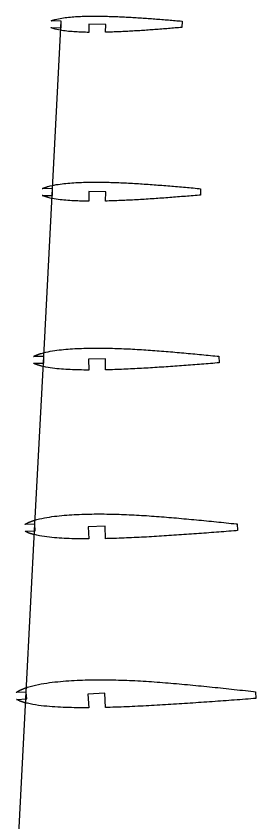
# Model space of a CAD drawing. Header units: inches. Extents: x -62 to 128, y -1 to 955.
# Drawn here: x -23.9 to 46.9, y 715.9 to 954.8 of the extents above; entities that cross this region are included whole.
import ezdxf

# ---------------------------------------------------------------- set-up
doc = ezdxf.new("R2010")
doc.units = ezdxf.units.IN
doc.header["$MEASUREMENT"] = 0

msp = doc.modelspace()

# ---------------------------------------------------------------- linework, layer by layer
msp.add_lwpolyline([(-23.521175, 704.879361), (-20.954243, 754.632087), (-23.949087, 754.456275), (-23.949093, 754.45638), (-23.90025, 754.494396), (-23.818671, 754.556473), (-23.737092, 754.616811), (-23.655513, 754.675395), (-23.573934, 754.732198), (-23.492355, 754.786768), (-23.410776, 754.838885), (-23.329197, 754.888575), (-23.247618, 754.93616), (-23.166039, 754.982203), (-23.08446, 755.02693), (-23.002882, 755.070382), (-22.921303, 755.112647), (-22.839724, 755.153813), (-22.758145, 755.193973), (-22.676566, 755.233218), (-22.594987, 755.271637), (-22.513408, 755.309405), (-22.431829, 755.346557), (-22.35025, 755.383001), (-22.268671, 755.418685), (-22.187092, 755.453554), (-22.105513, 755.487556), (-22.023934, 755.520636), (-21.942355, 755.55274), (-21.860776, 755.583903), (-21.779197, 755.614682), (-21.697618, 755.645216), (-21.616039, 755.675546), (-21.53446, 755.705687), (-21.452882, 755.735606), (-21.371303, 755.765288), (-21.289724, 755.794717), (-21.208145, 755.823876), (-21.126566, 755.852751), (-21.044987, 755.881325), (-20.963408, 755.909583), (-20.881829, 755.937509), (-20.80025, 755.965087), (-20.718671, 755.992301), (-20.637092, 756.019135), (-19.821303, 756.268687), (-19.005513, 756.489549), (-18.189724, 756.681072), (-17.373934, 756.855966), (-16.558145, 757.013873), (-15.742355, 757.155444), (-14.926566, 757.284687), (-14.110776, 757.402643), (-13.294987, 757.508869), (-12.479197, 757.605946), (-11.663408, 757.692858), (-10.847618, 757.770307), (-10.031829, 757.842084), (-9.216039, 757.908132), (-8.40025, 757.96803), (-7.58446, 758.021654), (-6.768671, 758.06768), (-5.952882, 758.108142), (-5.137092, 758.144064), (-4.321303, 758.174661), (-3.505513, 758.200616), (-2.689724, 758.221512), (-1.873934, 758.236728), (-1.058145, 758.250003), (-0.242355, 758.2604), (0.573434, 758.264199), (1.389224, 758.263869), (2.205013, 758.261186), (3.020803, 758.253493), (3.836592, 758.241678), (4.652382, 758.227493), (5.468171, 758.210308), (6.283961, 758.189604), (7.09975, 758.164738), (7.91554, 758.137232), (8.731329, 758.107396), (9.547118, 758.073469), (10.362908, 758.036455), (11.178697, 757.997258), (11.994487, 757.954998), (12.810276, 757.910125), (13.626066, 757.863372), (14.441855, 757.813505), (15.257645, 757.761009), (16.073434, 757.706308), (16.889224, 757.649167), (17.705013, 757.589656), (18.520803, 757.528359), (19.336592, 757.465477), (20.152382, 757.400522), (20.968171, 757.333442), (21.783961, 757.265007), (22.59975, 757.194844), (23.41554, 757.123283), (24.231329, 757.050479), (25.047118, 756.976328), (25.862908, 756.901246), (26.678697, 756.824737), (27.494487, 756.747211), (28.310276, 756.668686), (29.126066, 756.589318), (29.941855, 756.508752), (30.757645, 756.427502), (31.573434, 756.345575), (32.389224, 756.262928), (33.205013, 756.179614), (34.020803, 756.095721), (34.836592, 756.011201), (35.652382, 755.925865), (36.468171, 755.839961), (37.283961, 755.753506), (38.09975, 755.666508), (38.91554, 755.578902), (39.731329, 755.49068), (40.547118, 755.401901), (41.362908, 755.312497), (42.178697, 755.222438), (42.994487, 755.132534), (43.810276, 755.041686), (44.626066, 754.950324), (45.441855, 754.859145), (46.257645, 754.768789), (46.792065, 754.710359), (46.907918, 752.73688), (46.257645, 752.68079), (45.441855, 752.611484), (44.626066, 752.54356), (43.810276, 752.47721), (42.994487, 752.412684), (42.178697, 752.350411), (41.362908, 752.2908), (40.547118, 752.231323), (39.731329, 752.171869), (38.91554, 752.11267), (38.09975, 752.053864), (37.283961, 751.995385), (36.468171, 751.937052), (35.652382, 751.878839), (34.836592, 751.820805), (34.020803, 751.763216), (33.205013, 751.705908), (32.389224, 751.648795), (31.573434, 751.59192), (30.757645, 751.535365), (29.941855, 751.479057), (29.126066, 751.422941), (28.310276, 751.367565), (27.494487, 751.312545), (26.678697, 751.257953), (25.862908, 751.203848), (25.047118, 751.150628), (24.231329, 751.097663), (23.41554, 751.045373), (22.59975, 750.993719), (21.783961, 750.942647), (20.968171, 750.892385), (20.152382, 750.842754), (19.336592, 750.79429), (18.520803, 750.746706), (17.705013, 750.699799), (16.889224, 750.653605), (16.073434, 750.608382), (15.257645, 750.564417), (14.441855, 750.52154), (13.626066, 750.47982), (12.810276, 750.439809), (11.994487, 750.400659), (11.178697, 750.362584), (10.362908, 750.325809), (9.547118, 750.290353), (8.731329, 750.256379), (7.91554, 750.224083), (7.09975, 750.193198), (6.283961, 750.163774), (5.468171, 750.136239), (4.652382, 750.110373), (3.836592, 750.086593), (3.020803, 750.064601), (2.501273, 750.051632), (2.253316, 754.275434), (-2.738091, 753.982415), (-2.50276, 749.97369), (-2.689724, 749.972313), (-3.505513, 749.968963), (-4.321303, 749.969504), (-5.137092, 749.973316), (-5.952882, 749.980838), (-6.768671, 749.991704), (-7.58446, 750.006403), (-8.40025, 750.027198), (-9.216039, 750.053136), (-10.031829, 750.083452), (-10.847618, 750.118209), (-11.663408, 750.15673), (-12.479197, 750.202983), (-13.294987, 750.258567), (-14.110776, 750.321394), (-14.926566, 750.393667), (-15.742355, 750.47586), (-16.558145, 750.567887), (-17.373934, 750.67369), (-18.189724, 750.79463), (-19.005513, 750.930956), (-19.821303, 751.094771), (-20.637092, 751.282633), (-20.718671, 751.302485), (-20.80025, 751.322547), (-20.881829, 751.342838), (-20.963408, 751.363376), (-21.044987, 751.384178), (-21.126566, 751.405263), (-21.208145, 751.426648), (-21.289724, 751.44835), (-21.371303, 751.470389), (-21.452882, 751.492781), (-21.53446, 751.515544), (-21.616039, 751.538697), (-21.697618, 751.562306), (-21.779197, 751.586393), (-21.860776, 751.610946), (-21.942355, 751.636047), (-22.023934, 751.6622), (-22.105513, 751.689383), (-22.187092, 751.717488), (-22.268671, 751.746406), (-22.35025, 751.776028), (-22.431829, 751.806245), (-22.513408, 751.836949), (-22.594987, 751.868065), (-22.676566, 751.899882), (-22.758145, 751.932538), (-22.839724, 751.966049), (-22.921303, 752.00043), (-23.002882, 752.035696), (-23.08446, 752.071862), (-23.166039, 752.108941), (-23.247618, 752.146897), (-23.329197, 752.18588), (-23.410776, 752.226065), (-23.492355, 752.267696), (-23.573934, 752.311068), (-23.655513, 752.356221), (-23.737092, 752.402971), (-23.818671, 752.451554), (-23.831873, 752.459608), (-23.831867, 752.459504), (-20.837023, 752.635316), (-20.954243, 754.632087), (-18.383093, 804.352378), (-21.381015, 804.240718), (-21.381031, 804.241156), (-21.358252, 804.257261), (-21.284568, 804.308322), (-21.210884, 804.357815), (-21.1372, 804.405361), (-21.063515, 804.450798), (-20.989831, 804.494209), (-20.916147, 804.535871), (-20.842463, 804.57623), (-20.768779, 804.615482), (-20.695094, 804.65365), (-20.62141, 804.690799), (-20.547726, 804.726997), (-20.474042, 804.762314), (-20.400357, 804.796819), (-20.326673, 804.83058), (-20.252989, 804.863755), (-20.179305, 804.896416), (-20.105621, 804.928479), (-20.031936, 804.959881), (-19.958252, 804.99056), (-19.884568, 805.020453), (-19.810884, 805.049499), (-19.7372, 805.077635), (-19.663515, 805.104883), (-19.589831, 805.131769), (-19.516147, 805.158417), (-19.442463, 805.184856), (-19.368779, 805.211096), (-19.295094, 805.237116), (-19.22141, 805.262907), (-19.147726, 805.288459), (-19.074042, 805.313762), (-19.000357, 805.338806), (-18.926673, 805.363581), (-18.852989, 805.388079), (-18.779305, 805.412288), (-18.705621, 805.436199), (-18.631936, 805.459802), (-18.558252, 805.483088), (-17.82141, 805.70009), (-17.084568, 805.891909), (-16.347726, 806.057195), (-15.610884, 806.207793), (-14.874042, 806.343173), (-14.1372, 806.464025), (-13.400357, 806.574035), (-12.663515, 806.67415), (-11.926673, 806.763812), (-11.189831, 806.845443), (-10.452989, 806.917951), (-9.716147, 806.982045), (-8.979305, 807.041352), (-8.242463, 807.095739), (-7.505621, 807.144828), (-6.768779, 807.188384), (-6.031936, 807.22519), (-5.295094, 807.257219), (-4.558252, 807.285346), (-3.82141, 807.308892), (-3.084568, 807.328441), (-2.347726, 807.343541), (-1.610884, 807.353762), (-0.874042, 807.36256), (-0.1372, 807.369011), (0.599643, 807.369769), (1.336485, 807.366928), (2.073327, 807.362211), (2.810169, 807.353507), (3.547011, 807.341439), (4.283853, 807.327268), (5.020695, 807.31049), (5.757537, 807.290881), (6.494379, 807.267938), (7.231221, 807.242794), (7.968064, 807.215661), (8.704906, 807.185278), (9.441748, 807.152375), (10.17859, 807.1176), (10.915432, 807.080366), (11.652274, 807.041044), (12.389116, 807.000197), (13.125958, 806.95675), (13.8628, 806.911184), (14.599643, 806.863788), (15.336485, 806.814351), (16.073327, 806.763009), (16.810169, 806.710228), (17.547011, 806.656155), (18.283853, 806.600403), (19.020695, 806.54285), (19.757537, 806.484171), (20.494379, 806.424063), (21.231221, 806.362814), (21.968064, 806.300509), (22.704906, 806.237071), (23.441748, 806.172899), (24.17859, 806.107472), (24.915432, 806.041185), (25.652274, 805.974066), (26.389116, 805.906231), (27.125958, 805.837324), (27.8628, 805.767855), (28.599643, 805.697815), (29.336485, 805.627159), (30.073327, 805.555945), (30.810169, 805.484242), (31.547011, 805.411994), (32.283853, 805.339028), (33.020695, 805.265577), (33.757537, 805.191662), (34.494379, 805.117291), (35.231221, 805.042373), (35.968064, 804.966898), (36.704906, 804.890927), (37.441748, 804.814419), (38.17859, 804.737372), (38.915432, 804.660232), (39.652274, 804.582311), (40.389116, 804.503964), (41.125958, 804.425679), (41.400373, 804.39663), (41.473292, 802.438849), (41.125958, 802.409017), (40.389116, 802.346485), (39.652274, 802.285082), (38.915432, 802.224992), (38.17859, 802.166569), (37.441748, 802.110148), (36.704906, 802.053914), (35.968064, 801.997808), (35.231221, 801.941994), (34.494379, 801.886586), (33.757537, 801.831534), (33.020695, 801.776669), (32.283853, 801.721978), (31.547011, 801.667506), (30.810169, 801.613502), (30.073327, 801.559807), (29.336485, 801.506343), (28.599643, 801.453145), (27.8628, 801.400293), (27.125958, 801.34772), (26.389116, 801.295375), (25.652274, 801.243793), (24.915432, 801.192597), (24.17859, 801.141846), (23.441748, 801.091596), (22.704906, 801.042234), (21.968064, 800.993147), (21.231221, 800.944739), (20.494379, 800.896976), (19.757537, 800.8498), (19.020695, 800.803431), (18.283853, 800.7577), (17.547011, 800.713118), (16.810169, 800.669408), (16.073327, 800.626375), (15.336485, 800.584055), (14.599643, 800.542691), (13.8628, 800.502569), (13.125958, 800.463518), (12.389116, 800.42559), (11.652274, 800.38931), (10.915432, 800.353865), (10.17859, 800.319466), (9.441748, 800.286332), (8.704906, 800.254484), (7.968064, 800.22407), (7.231221, 800.19527), (6.494379, 800.167837), (5.757537, 800.141807), (5.020695, 800.11757), (4.283853, 800.094911), (3.547011, 800.074241), (2.810169, 800.055278), (2.499951, 800.047861), (2.361051, 803.777127), (-2.635485, 803.591027), (-2.501006, 799.980476), (-3.084568, 799.979738), (-3.82141, 799.98207), (-4.558252, 799.987472), (-5.295094, 799.996359), (-6.031936, 800.00834), (-6.768779, 800.023924), (-7.505621, 800.045242), (-8.242463, 800.071325), (-8.979305, 800.101507), (-9.716147, 800.135735), (-10.452989, 800.173459), (-11.189831, 800.218423), (-11.926673, 800.271948), (-12.663515, 800.33221), (-13.400357, 800.401378), (-14.1372, 800.479515), (-14.874042, 800.566805), (-15.610884, 800.666889), (-16.347726, 800.780937), (-17.084568, 800.908833), (-17.82141, 801.062006), (-18.558252, 801.237219), (-18.631936, 801.255774), (-18.705621, 801.274533), (-18.779305, 801.293508), (-18.852989, 801.312712), (-18.926673, 801.332159), (-19.000357, 801.35186), (-19.074042, 801.371831), (-19.147726, 801.392082), (-19.22141, 801.412628), (-19.295094, 801.43348), (-19.368779, 801.454653), (-19.442463, 801.47616), (-19.516147, 801.498045), (-19.589831, 801.520326), (-19.663515, 801.542994), (-19.7372, 801.566136), (-19.810884, 801.59024), (-19.884568, 801.615291), (-19.958252, 801.64119), (-20.031936, 801.667838), (-20.105621, 801.695133), (-20.179305, 801.722978), (-20.252989, 801.751271), (-20.326673, 801.779939), (-20.400357, 801.809228), (-20.474042, 801.83927), (-20.547726, 801.870083), (-20.62141, 801.901684), (-20.695094, 801.934092), (-20.768779, 801.967325), (-20.842463, 802.001396), (-20.916147, 802.036276), (-20.989831, 802.072111), (-21.063515, 802.109082), (-21.1372, 802.147417), (-21.210884, 802.187377), (-21.284568, 802.228979), (-21.306558, 802.241666), (-21.306542, 802.241228), (-18.30862, 802.352889), (-18.383093, 804.352378), (-15.808154, 854.039406), (-18.807865, 853.997781), (-18.807872, 853.998266), (-18.795074, 854.006081), (-18.729284, 854.04519), (-18.663495, 854.082636), (-18.597706, 854.118658), (-18.531916, 854.153595), (-18.466127, 854.187618), (-18.400337, 854.220733), (-18.334548, 854.252986), (-18.268758, 854.284428), (-18.202969, 854.315107), (-18.137179, 854.345073), (-18.07139, 854.374378), (-18.0056, 854.40316), (-17.939811, 854.431522), (-17.874021, 854.459387), (-17.808232, 854.486685), (-17.742442, 854.513348), (-17.676653, 854.539309), (-17.610863, 854.564499), (-17.545074, 854.588851), (-17.479284, 854.612377), (-17.413495, 854.635566), (-17.347706, 854.658528), (-17.281916, 854.68128), (-17.216127, 854.70383), (-17.150337, 854.726166), (-17.084548, 854.748285), (-17.018758, 854.77018), (-16.952969, 854.791848), (-16.887179, 854.813284), (-16.82139, 854.834482), (-16.7556, 854.855438), (-16.689811, 854.876148), (-16.624021, 854.896606), (-16.558232, 854.916808), (-16.492442, 854.936749), (-15.834548, 855.123002), (-15.176653, 855.28742), (-14.518758, 855.42812), (-13.860863, 855.556002), (-13.202969, 855.670408), (-12.545074, 855.772045), (-11.887179, 855.864262), (-11.229284, 855.947913), (-10.57139, 856.022357), (-9.913495, 856.089841), (-9.2556, 856.149228), (-8.597706, 856.201223), (-7.939811, 856.249243), (-7.281916, 856.293098), (-6.624021, 856.332452), (-5.966127, 856.366987), (-5.308232, 856.395594), (-4.650337, 856.420158), (-3.992442, 856.441416), (-3.334548, 856.458786), (-2.676653, 856.472764), (-2.018758, 856.482877), (-1.360863, 856.488857), (-0.702969, 856.493863), (-0.045074, 856.496998), (0.612821, 856.495287), (1.270716, 856.49048), (1.92861, 856.48422), (2.586505, 856.474882), (3.2444, 856.462859), (3.902294, 856.448994), (4.560189, 856.432892), (5.218084, 856.414573), (5.875979, 856.393657), (6.533873, 856.370939), (7.191768, 856.346548), (7.849663, 856.319654), (8.507558, 856.290748), (9.165452, 856.260261), (9.823347, 856.227852), (10.481242, 856.193823), (11.139137, 856.158585), (11.797031, 856.121217), (12.454926, 856.082183), (13.112821, 856.041661), (13.770716, 855.999463), (14.42861, 855.955774), (15.086505, 855.910956), (15.7444, 855.865108), (16.402294, 855.817932), (17.060189, 855.769257), (17.718084, 855.719662), (18.375979, 855.668909), (19.033873, 855.617246), (19.691768, 855.564701), (20.349663, 855.511217), (21.007558, 855.457175), (21.665452, 855.402042), (22.323347, 855.346193), (22.981242, 855.289665), (23.639137, 855.232537), (24.297031, 855.174461), (24.954926, 855.115933), (25.612821, 855.056933), (26.270716, 854.997412), (26.92861, 854.937433), (27.586505, 854.877047), (28.2444, 854.816194), (28.902294, 854.754716), (29.560189, 854.692832), (30.218084, 854.630563), (30.875979, 854.567917), (31.533873, 854.504786), (32.191768, 854.441155), (32.849663, 854.377088), (33.507558, 854.312567), (34.165452, 854.247612), (34.823347, 854.182364), (35.481242, 854.116484), (35.993727, 854.064904), (36.020599, 852.128385), (35.481242, 852.082416), (34.823347, 852.027149), (34.165452, 851.973043), (33.507558, 851.920365), (32.849663, 851.867912), (32.191768, 851.81567), (31.533873, 851.763742), (30.875979, 851.712224), (30.218084, 851.661077), (29.560189, 851.610148), (28.902294, 851.559429), (28.2444, 851.50896), (27.586505, 851.458966), (26.92861, 851.4093), (26.270716, 851.359886), (25.612821, 851.310757), (24.954926, 851.261987), (24.297031, 851.213517), (23.639137, 851.165299), (22.981242, 851.117846), (22.323347, 851.070796), (21.665452, 851.024195), (21.007558, 850.978096), (20.349663, 850.932868), (19.691768, 850.887927), (19.033873, 850.843654), (18.375979, 850.800018), (17.718084, 850.756963), (17.060189, 850.714696), (16.402294, 850.673057), (15.7444, 850.632531), (15.086505, 850.592851), (14.42861, 850.553835), (13.770716, 850.515516), (13.112821, 850.478123), (12.454926, 850.441931), (11.797031, 850.406775), (11.139137, 850.372693), (10.481242, 850.340173), (9.823347, 850.308451), (9.165452, 850.27773), (8.507558, 850.24822), (7.849663, 850.219941), (7.191768, 850.193029), (6.533873, 850.167646), (5.875979, 850.143566), (5.218084, 850.120812), (4.560189, 850.099739), (3.902294, 850.080136), (3.2444, 850.062401), (2.586505, 850.046275), (2.499626, 850.044292), (2.454682, 853.283133), (-2.544837, 853.213757), (-2.500076, 849.988104), (-2.676653, 849.988509), (-3.334548, 849.992238), (-3.992442, 849.998809), (-4.650337, 850.008614), (-5.308232, 850.021245), (-5.966127, 850.037219), (-6.624021, 850.058517), (-7.281916, 850.084177), (-7.939811, 850.113625), (-8.597706, 850.146717), (-9.2556, 850.183016), (-9.913495, 850.226008), (-10.57139, 850.276761), (-11.229284, 850.333705), (-11.887179, 850.398936), (-12.545074, 850.472181), (-13.202969, 850.553841), (-13.860863, 850.647237), (-14.518758, 850.753362), (-15.176653, 850.871806), (-15.834548, 851.013222), (-16.492442, 851.1746), (-16.558232, 851.191725), (-16.624021, 851.209043), (-16.689811, 851.226563), (-16.7556, 851.244294), (-16.82139, 851.262244), (-16.887179, 851.280422), (-16.952969, 851.298837), (-17.018758, 851.317498), (-17.084548, 851.336414), (-17.150337, 851.355593), (-17.216127, 851.375044), (-17.281916, 851.394776), (-17.347706, 851.414818), (-17.413495, 851.43518), (-17.479284, 851.455859), (-17.545074, 851.476941), (-17.610863, 851.498892), (-17.676653, 851.521705), (-17.742442, 851.545288), (-17.808232, 851.569552), (-17.874021, 851.594405), (-17.939811, 851.619759), (-18.0056, 851.645522), (-18.07139, 851.671621), (-18.137179, 851.698263), (-18.202969, 851.725574), (-18.268758, 851.753572), (-18.334548, 851.782277), (-18.400337, 851.811708), (-18.466127, 851.841885), (-18.531916, 851.872824), (-18.597706, 851.904501), (-18.663495, 851.937054), (-18.729284, 851.970667), (-18.780108, 851.997488), (-18.780101, 851.997003), (-15.78039, 852.038628), (-15.808154, 854.039406), (-13.220627, 903.693695), (-16.220473, 903.72408), (-16.220471, 903.724347), (-16.181938, 903.743592), (-16.124043, 903.771886), (-16.066149, 903.799463), (-16.008254, 903.826358), (-15.950359, 903.852604), (-15.892464, 903.878235), (-15.83457, 903.903285), (-15.776675, 903.927875), (-15.71878, 903.95213), (-15.660886, 903.975979), (-15.602991, 903.999351), (-15.545096, 904.022173), (-15.487201, 904.044377), (-15.429307, 904.06589), (-15.371412, 904.086642), (-15.313517, 904.106638), (-15.255622, 904.126327), (-15.197728, 904.145801), (-15.139833, 904.165072), (-15.081938, 904.184143), (-15.024043, 904.203011), (-14.966149, 904.221675), (-14.908254, 904.240134), (-14.850359, 904.258389), (-14.792464, 904.276438), (-14.73457, 904.29428), (-14.676675, 904.311915), (-14.61878, 904.329343), (-14.560886, 904.346562), (-14.502991, 904.363572), (-14.445096, 904.380372), (-13.866149, 904.537675), (-13.287201, 904.676337), (-12.708254, 904.794102), (-12.129307, 904.900847), (-11.550359, 904.99583), (-10.971412, 905.079757), (-10.392464, 905.155623), (-9.813517, 905.224187), (-9.23457, 905.28476), (-8.655622, 905.339392), (-8.076675, 905.386943), (-7.497728, 905.428095), (-6.91878, 905.466012), (-6.339833, 905.500464), (-5.760886, 905.531157), (-5.181938, 905.557716), (-4.602991, 905.579144), (-4.024043, 905.597212), (-3.445096, 905.612525), (-2.866149, 905.624598), (-2.287201, 905.633838), (-1.708254, 905.639773), (-1.129307, 905.642268), (-0.550359, 905.644165), (0.028588, 905.644613), (0.607536, 905.641007), (1.186483, 905.63478), (1.76543, 905.627468), (2.344378, 905.617871), (2.923325, 905.606194), (3.502272, 905.592925), (4.08122, 905.577768), (4.660167, 905.560934), (5.239114, 905.542148), (5.818062, 905.521921), (6.397009, 905.500312), (6.975957, 905.47685), (7.554904, 905.451828), (8.133851, 905.425493), (8.712799, 905.39771), (9.291746, 905.368714), (9.870693, 905.338789), (10.449641, 905.307158), (11.028588, 905.274261), (11.607536, 905.240183), (12.186483, 905.204757), (12.76543, 905.168204), (13.344378, 905.130795), (13.923325, 905.092588), (14.502272, 905.053365), (15.08122, 905.012916), (15.660167, 904.971734), (16.239114, 904.929637), (16.818062, 904.886835), (17.397009, 904.843308), (17.975957, 904.799021), (18.554904, 904.754327), (19.133851, 904.7087), (19.712799, 904.662489), (20.291746, 904.615736), (20.870693, 904.56849), (21.449641, 904.520417), (22.028588, 904.471991), (22.607536, 904.423182), (23.186483, 904.37394), (23.76543, 904.324331), (24.344378, 904.27439), (24.923325, 904.224055), (25.502272, 904.173185), (26.08122, 904.121979), (26.660167, 904.070463), (27.239114, 904.01864), (27.818062, 903.966393), (28.397009, 903.913704), (28.975957, 903.860639), (29.554904, 903.807195), (30.133851, 903.753411), (30.563702, 903.713196), (30.544373, 901.804979), (30.133851, 901.770086), (29.554904, 901.721704), (28.975957, 901.67357), (28.397009, 901.625707), (27.818062, 901.578168), (27.239114, 901.531031), (26.660167, 901.484267), (26.08122, 901.43774), (25.502272, 901.391447), (24.923325, 901.345421), (24.344378, 901.299864), (23.76543, 901.25464), (23.186483, 901.20968), (22.607536, 901.16501), (22.028588, 901.120703), (21.449641, 901.076702), (20.870693, 901.032966), (20.291746, 900.989978), (19.712799, 900.947395), (19.133851, 900.905252), (18.554904, 900.8636), (17.975957, 900.822785), (17.397009, 900.782257), (16.818062, 900.74237), (16.239114, 900.7031), (15.660167, 900.66439), (15.08122, 900.626431), (14.502272, 900.589079), (13.923325, 900.552782), (13.344378, 900.517289), (12.76543, 900.482433), (12.186483, 900.448243), (11.607536, 900.414931), (11.028588, 900.382758), (10.449641, 900.351567), (9.870693, 900.321382), (9.291746, 900.292653), (8.712799, 900.264673), (8.133851, 900.237631), (7.554904, 900.211727), (6.975957, 900.18698), (6.397009, 900.163511), (5.818062, 900.141465), (5.239114, 900.120639), (4.660167, 900.101044), (4.08122, 900.082998), (3.502272, 900.066301), (2.923325, 900.051329), (2.500547, 900.041317), (2.528458, 902.796923), (-2.471285, 902.847565), (-2.500158, 899.997078), (-2.866149, 900.000262), (-3.445096, 900.007582), (-4.024043, 900.017856), (-4.602991, 900.030673), (-5.181938, 900.046544), (-5.760886, 900.067278), (-6.339833, 900.091946), (-6.91878, 900.120058), (-7.497728, 900.151407), (-8.076675, 900.185653), (-8.655622, 900.22599), (-9.23457, 900.273261), (-9.813517, 900.326134), (-10.392464, 900.386593), (-10.971412, 900.454111), (-11.550359, 900.529248), (-12.129307, 900.614987), (-12.708254, 900.712159), (-13.287201, 900.820131), (-13.866149, 900.948672), (-14.445096, 901.09503), (-14.502991, 901.110591), (-14.560886, 901.126332), (-14.61878, 901.142258), (-14.676675, 901.158375), (-14.73457, 901.174688), (-14.792464, 901.191201), (-14.850359, 901.207921), (-14.908254, 901.224853), (-14.966149, 901.242001), (-15.024043, 901.259372), (-15.081938, 901.27697), (-15.139833, 901.294802), (-15.197728, 901.312879), (-15.255622, 901.33121), (-15.313517, 901.349794), (-15.371412, 901.368715), (-15.429307, 901.388411), (-15.487201, 901.408878), (-15.545096, 901.430035), (-15.602991, 901.451802), (-15.660886, 901.474098), (-15.71878, 901.496842), (-15.776675, 901.519954), (-15.83457, 901.543364), (-15.892464, 901.567242), (-15.950359, 901.591704), (-16.008254, 901.61677), (-16.066149, 901.642461), (-16.124043, 901.668797), (-16.181938, 901.695798), (-16.239833, 901.723481), (-16.240733, 901.723916), (-16.240736, 901.723649), (-13.240889, 901.693264), (-13.220627, 903.693695), (-10.628932, 953.330296), (-13.627654, 953.417861), (-13.627651, 953.417951), (-13.579743, 953.437681), (-13.529743, 953.458022), (-13.479743, 953.478039), (-13.429743, 953.497661), (-13.379743, 953.516818), (-13.329743, 953.535439), (-13.279743, 953.553453), (-13.229743, 953.570791), (-13.179743, 953.58745), (-13.129743, 953.603833), (-13.079743, 953.620021), (-13.029743, 953.636014), (-12.979743, 953.651817), (-12.929743, 953.667431), (-12.879743, 953.682859), (-12.829743, 953.698103), (-12.779743, 953.713166), (-12.729743, 953.728051), (-12.679743, 953.742759), (-12.629743, 953.757293), (-12.579743, 953.771656), (-12.529743, 953.78585), (-12.479743, 953.799877), (-12.429743, 953.81374), (-11.929743, 953.943894), (-11.429743, 954.058443), (-10.929743, 954.154922), (-10.429743, 954.242109), (-9.929743, 954.319224), (-9.429743, 954.386943), (-8.929743, 954.4479), (-8.429743, 954.502754), (-7.929743, 954.550802), (-7.429743, 954.593879), (-6.929743, 954.630879), (-6.429743, 954.662443), (-5.929743, 954.691441), (-5.429743, 954.717619), (-4.929743, 954.740726), (-4.429743, 954.760353), (-3.929743, 954.775625), (-3.429743, 954.788164), (-2.929743, 954.798458), (-2.429743, 954.806109), (-1.929743, 954.811446), (-1.429743, 954.814011), (-0.929743, 954.813776), (-0.429743, 954.813248), (0.070257, 954.81164), (0.570257, 954.806712), (1.070257, 954.799608), (1.570257, 954.791737), (2.070257, 954.782258), (2.570257, 954.771225), (3.070257, 954.758844), (3.570257, 954.744901), (4.070257, 954.729746), (4.570257, 954.713194), (5.070257, 954.695521), (5.570257, 954.676734), (6.070257, 954.656649), (6.570257, 954.635397), (7.070257, 954.613081), (7.570257, 954.589721), (8.070257, 954.565499), (8.570257, 954.540592), (9.070257, 954.514357), (9.570257, 954.4872), (10.070257, 954.459134), (10.570257, 954.430014), (11.070257, 954.400081), (11.570257, 954.369527), (12.070257, 954.338378), (12.570257, 954.306483), (13.070257, 954.27361), (13.570257, 954.240169), (14.070257, 954.206029), (14.570257, 954.171361), (15.070257, 954.136114), (15.570257, 954.100266), (16.070257, 954.064139), (16.570257, 954.02723), (17.070257, 953.989855), (17.570257, 953.952061), (18.070257, 953.913872), (18.570257, 953.874975), (19.070257, 953.835811), (19.570257, 953.796344), (20.070257, 953.756527), (20.570257, 953.716422), (21.070257, 953.676054), (21.570257, 953.63536), (22.070257, 953.594217), (22.570257, 953.552803), (23.070257, 953.511143), (23.570257, 953.469242), (24.070257, 953.426977), (24.570257, 953.384329), (25.070257, 953.341361), (25.09223, 953.339466), (25.037578, 951.467853), (24.570257, 951.427703), (24.070257, 951.385055), (23.570257, 951.342789), (23.070257, 951.300888), (22.570257, 951.259229), (22.070257, 951.217815), (21.570257, 951.176672), (21.070257, 951.135978), (20.570257, 951.09561), (20.070257, 951.055505), (19.570257, 951.015687), (19.070257, 950.976221), (18.570257, 950.937057), (18.070257, 950.898159), (17.570257, 950.85997), (17.070257, 950.822176), (16.570257, 950.784802), (16.070257, 950.747893), (15.570257, 950.711766), (15.070257, 950.675918), (14.570257, 950.640671), (14.070257, 950.606003), (13.570257, 950.571862), (13.070257, 950.538421), (12.570257, 950.505549), (12.070257, 950.473653), (11.570257, 950.442504), (11.070257, 950.41195), (10.570257, 950.382018), (10.070257, 950.352898), (9.570257, 950.324832), (9.070257, 950.297674), (8.570257, 950.27144), (8.070257, 950.246532), (7.570257, 950.222311), (7.070257, 950.198951), (6.570257, 950.176635), (6.070257, 950.155382), (5.570257, 950.135298), (5.070257, 950.11651), (4.570257, 950.098838), (4.070257, 950.082286), (3.570257, 950.067131), (3.070257, 950.053188), (2.570257, 950.040807), (2.502211, 950.039226), (2.569179, 952.332587), (-2.428691, 952.478528), (-2.500865, 950.006879), (-2.929743, 950.013573), (-3.429743, 950.023868), (-3.929743, 950.036407), (-4.429743, 950.051679), (-4.929743, 950.071306), (-5.429743, 950.094412), (-5.929743, 950.120591), (-6.429743, 950.149589), (-6.929743, 950.181153), (-7.429743, 950.218152), (-7.929743, 950.261229), (-8.429743, 950.309278), (-8.929743, 950.364132), (-9.429743, 950.425088), (-9.929743, 950.492808), (-10.429743, 950.569922), (-10.929743, 950.657109), (-11.429743, 950.753589), (-11.929743, 950.868138), (-12.429743, 950.998291), (-12.479743, 951.012155), (-12.529743, 951.026182), (-12.579743, 951.040376), (-12.629743, 951.054739), (-12.679743, 951.069273), (-12.729743, 951.083981), (-12.779743, 951.098865), (-12.829743, 951.113928), (-12.879743, 951.129173), (-12.929743, 951.144601), (-12.979743, 951.160215), (-13.029743, 951.176017), (-13.079743, 951.192011), (-13.129743, 951.208198), (-13.179743, 951.224582), (-13.229743, 951.241241), (-13.279743, 951.258578), (-13.329743, 951.276593), (-13.379743, 951.295214), (-13.429743, 951.314371), (-13.479743, 951.333993), (-13.529743, 951.35401), (-13.579743, 951.374351), (-13.629743, 951.39495), (-13.679743, 951.415946), (-13.686033, 951.418623), (-13.686036, 951.418533), (-10.687314, 951.330968), (-10.628932, 953.330296)])

doc.saveas('drawing.dxf')
